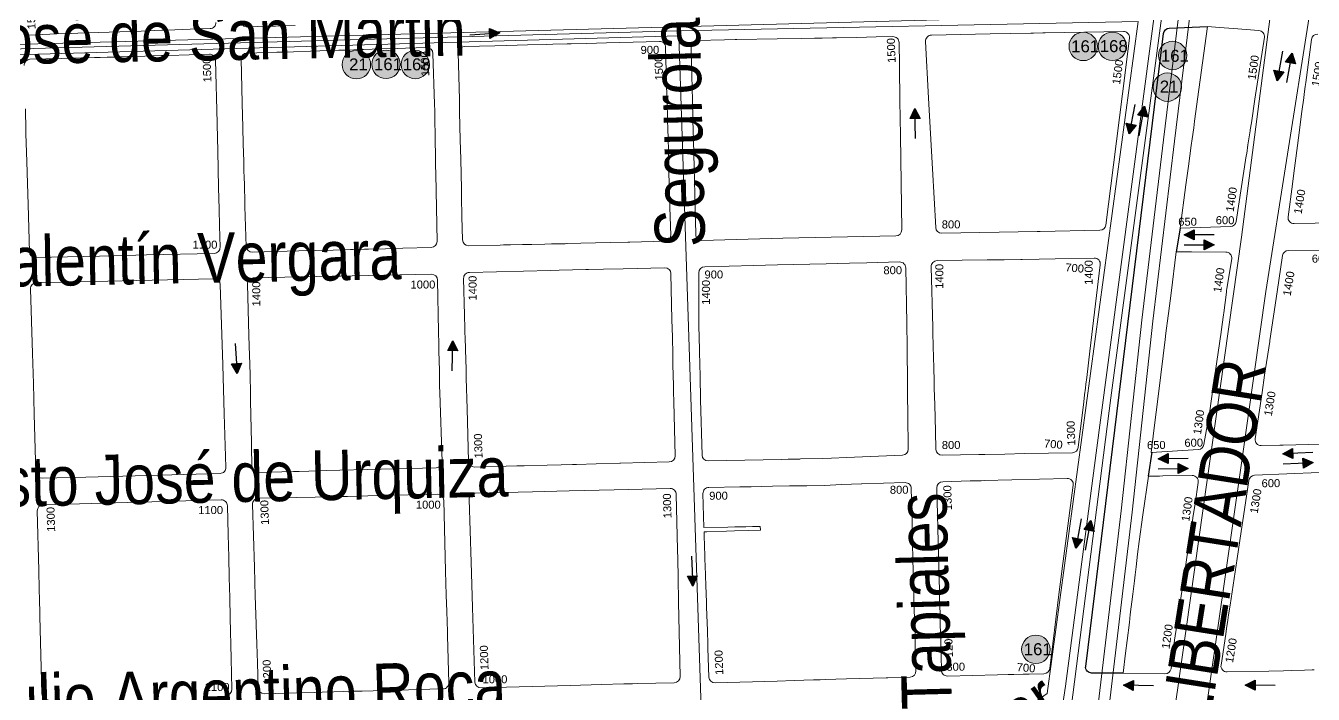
# Model space of a CAD drawing. Header units: millimetres. Extents: x 11558 to 23675, y 49449 to 61482.
# Drawn here: x 20028 to 20671, y 54809 to 55144 of the extents above; entities that cross this region are included whole.
import ezdxf

# ---------------------------------------------------------------- set-up
doc = ezdxf.new("R2010")
doc.units = ezdxf.units.MM
for name, color, linetype in [('0. plano base - nombres calles', 22, 'Continuous'), ('0. Plano Base - PLANO', 254, 'Continuous'), ('0. Plano base - sentido calles', 253, 'Continuous'), ('0. vias del tren', 252, 'VÍAS'), ('7. puesta en valor CC la lucila', 212, 'Continuous'), ('numeración', 7, 'Continuous')]:
    doc.layers.add(name, color=color, linetype=linetype)
for name, color, linetype, true_color in [('Linea 161 ida', 7, 'Continuous', 0xd16b6b), ('linea 161 vuelta', 7, 'Continuous', 0x9d070c), ('Linea 168 REGRESO', 7, 'Continuous', 0x330000), ('Linea 21 IDA Ramal F', 7, 'Continuous', 0x001861), ('Linea 21 IDA Ramal G', 7, 'Continuous', 0x001861), ('Linea 21 REGRESO Ramal F', 7, 'Continuous', 0x0a47ff), ('Linea 21 REGRO Ramal G', 7, 'Continuous', 0x0a47ff), ('Linea 29 IDA', 7, 'Continuous', 0xc7c700), ('Linea 29 REGRESO', 7, 'Continuous', 0x004285)]:
    doc.layers.add(name, color=color, linetype=linetype, true_color=true_color)
doc.layers.get('7. puesta en valor CC la lucila').off()
doc.styles.get("Standard").update_dxf_attribs({"font": 'arial.ttf'})
doc.linetypes.add('VÍAS', pattern='A,0.15,[130,ltypeshp.shx,S=0.25,R=0,X=0,Y=0],0.15', length=0.3)

# ---------------------------------------------------------------- blocks, each defined once
blk = doc.blocks.new('MANZANAS')
at = {"layer": '0. Plano Base - PLANO', "color": 0, "linetype": 'VÍAS', "lineweight": 5, "ltscale": 4}
for points in [[(5639680.81, 6180524.12), (5639783.34, 6180236.34), (5639844.87, 6180068.15), (5639892.99, 6179931.31), (5639970.55, 6179718.54), (5640012.4, 6179598.15), (5640038.53, 6179528.43), (5640070.38, 6179443.44), (5640105.27, 6179353.98), (5640144.14, 6179250.82), (5640190.13, 6179111.92), (5640244.32, 6178961.55), (5640284.62, 6178845.33), (5640304.02, 6178789.4), (5640342.62, 6178659.07), (5640375.23, 6178552.57), (5640410.32, 6178437.98), (5640438.99, 6178352.43), (5640472.05, 6178243.02), (5640490.07, 6178183.41), (5640511.79, 6178110.6), (5640554.7, 6177974.19), (5640598.99, 6177822.86), (5640632.34, 6177705.26)], [(5639686.05, 6180526.01), (5639788.58, 6180238.23), (5639850.11, 6180070.03), (5639898.23, 6179933.19), (5639975.79, 6179720.41), (5640017.63, 6179600.04), (5640043.74, 6179530.39), (5640075.58, 6179445.43), (5640110.46, 6179355.97), (5640149.39, 6179252.67), (5640195.39, 6179113.74), (5640249.57, 6178963.4), (5640289.88, 6178847.15), (5640309.32, 6178791.1), (5640347.95, 6178660.67), (5640380.56, 6178554.19), (5640415.62, 6178439.68), (5640444.29, 6178354.11), (5640477.38, 6178244.63), (5640495.4, 6178185.01), (5640517.11, 6178112.23), (5640560.03, 6177975.8), (5640604.34, 6177824.4), (5640637.7, 6177706.78)]]:
    blk.add_lwpolyline(points, dxfattribs=at)
at = {"layer": '0. Plano Base - PLANO', "color": 0, "linetype": 'Continuous', "lineweight": 5}
for points in [[(5640143.54, 6179536.46), (5640115.77, 6179521.35, -0.458915), (5640111.52, 6179522.96), (5640105.88, 6179538.48), (5640104.01, 6179543.61), (5640101.42, 6179550.75), (5640097.93, 6179560.38), (5640093.36, 6179572.96), (5640091.01, 6179579.42), (5640090.39, 6179581.13), (5640089.07, 6179584.77), (5640088.75, 6179585.63), (5640088.39, 6179586.63), (5640080.98, 6179607.03, -0.395663), (5640082.6, 6179610.8)], [(5640178.62, 6179429.68), (5640161.97, 6179420.54), (5640160.57, 6179419.77), (5640152.35, 6179415.25, -0.465295), (5640148.07, 6179416.91), (5640143.4, 6179430.51), (5640140.47, 6179439.03), (5640137.65, 6179447.24), (5640132.12, 6179463.34), (5640131.94, 6179463.86), (5640123.92, 6179487.21), (5640118, 6179504.46, -0.367254), (5640119.41, 6179508.07), (5640133.42, 6179515.61)], [(5639626.91, 6179379.04), (5639618.33, 6179374.23), (5639614.49, 6179372.08), (5639605.99, 6179367.31, -0.415497), (5639601.9, 6179368.47)], [(5640227.59, 6179328.01), (5640226.59, 6179327.43), (5640223.32, 6179325.57), (5640217.7, 6179322.49), (5640214.1, 6179320.52), (5640207.74, 6179317.04), (5640189.37, 6179306.98, -0.465243), (5640185.09, 6179308.64), (5640180.02, 6179323.46), (5640179.09, 6179326.19), (5640177.76, 6179330.08), (5640176.87, 6179332.67), (5640175.27, 6179337.35), (5640167.64, 6179359.62), (5640163.21, 6179372.52), (5640159.62, 6179382.99), (5640154.85, 6179396.99, -0.359064), (5640156.19, 6179400.56), (5640184.26, 6179416.65)], [(5639590.99, 6179362.08, -0.415475), (5639589.86, 6179357.98), (5639581.24, 6179353.11), (5639577.76, 6179351.15), (5639571.08, 6179347.37), (5639568.89, 6179346.14), (5639559.8, 6179341), (5639541.25, 6179330.53), (5639532.23, 6179325.43), (5639529.53, 6179323.91), (5639523.07, 6179320.26), (5639510.91, 6179313.36, -0.421872), (5639506.78, 6179314.56)], [(5639515.86, 6179298.75, -0.414859), (5639517.02, 6179302.84), (5639531.02, 6179310.6), (5639533.66, 6179312.07), (5639545.17, 6179318.46), (5639547.67, 6179319.85), (5639550.72, 6179321.54), (5639553.97, 6179323.35), (5639556.45, 6179324.72), (5639559.85, 6179326.62), (5639563.9, 6179328.87), (5639567.17, 6179330.7), (5639574.52, 6179334.79), (5639577.65, 6179336.54), (5639595.41, 6179346.45, -0.41572), (5639599.5, 6179345.27), (5639614.65, 6179317.79), (5639615.02, 6179317.11), (5639621.41, 6179305.51), (5639630.26, 6179289.44), (5639635.49, 6179279.96), (5639639.5, 6179272.67), (5639644.66, 6179263.3, -0.41451), (5639643.48, 6179259.23), (5639613.73, 6179242.87), (5639604.52, 6179237.81), (5639593.15, 6179231.57), (5639565.18, 6179216.19, -0.412421), (5639561.12, 6179217.36), (5639549.64, 6179237.93), (5639544.47, 6179247.21), (5639539.17, 6179256.71), (5639532.39, 6179268.87), (5639531.58, 6179270.35), (5639526.4, 6179279.81)], [(5639672.68, 6179022.9, -0.413858), (5639668.61, 6179024.07), (5639649.8, 6179058.06), (5639645.02, 6179066.71), (5639644.04, 6179068.48), (5639643.34, 6179069.76), (5639638.64, 6179078.28), (5639624.33, 6179104.19, -0.413668), (5639625.5, 6179108.26), (5639672.99, 6179134.6), (5639679.97, 6179138.47), (5639683.66, 6179140.52), (5639687.95, 6179142.89), (5639690.62, 6179144.38), (5639703.43, 6179151.48, -0.415028), (5639707.51, 6179150.31), (5639714.49, 6179137.64), (5639719.93, 6179127.77), (5639724.83, 6179118.89), (5639729.67, 6179110.09), (5639734.6, 6179101.16), (5639744.36, 6179083.43), (5639751.78, 6179069.97, -0.414043), (5639750.6, 6179065.89)]]:
    blk.add_lwpolyline(points, format="xyb", dxfattribs=at)
for points in [[(5640066.22, 6179493.04), (5640058.86, 6179513.56), (5640055.67, 6179522.44), (5640052.14, 6179532.27), (5640050.98, 6179535.52), (5640049.11, 6179540.71), (5640048, 6179543.8), (5640042.56, 6179558.97), (5640031.85, 6179588.81), (5640037.38, 6179591.17), (5640043.91, 6179593.95), (5640055.63, 6179598.94, -0.436395), (5640059.64, 6179597.15), (5640069.69, 6179567.58), (5640073.56, 6179556.19), (5640074.69, 6179552.84), (5640074.88, 6179552.29), (5640077.13, 6179545.66), (5640078.52, 6179541.57), (5640078.53, 6179541.55), (5640078.91, 6179540.42), (5640089.59, 6179508.99, -0.361171), (5640088.22, 6179505.41)], [(5639957.61, 6179437.02), (5639942.69, 6179462.28), (5639924.68, 6179492.78), (5639910.25, 6179517.21, -0.424416), (5639911.4, 6179521.37), (5639937.15, 6179535.4), (5639955.05, 6179545.14), (5639956.21, 6179545.78), (5639960.28, 6179548), (5639961.38, 6179548.59), (5639995.67, 6179567.27, -0.457383), (5639999.92, 6179565.67), (5640009.62, 6179539.38), (5640022.01, 6179505.82), (5640032.54, 6179477.3, -0.37282), (5640031.16, 6179473.63), (5640004.9, 6179459.39), (5640003.6, 6179458.68), (5639961.62, 6179435.91, -0.403573)], [(5639852.8, 6179378.58), (5639830.12, 6179419.69), (5639825.18, 6179428.66), (5639820.19, 6179437.69), (5639817.58, 6179442.42), (5639807.43, 6179460.82, -0.413834), (5639808.61, 6179464.89), (5639820.61, 6179471.54), (5639825.3, 6179474.13), (5639826.11, 6179474.58), (5639843.84, 6179484.19), (5639854.55, 6179490), (5639860.15, 6179493.04), (5639863.58, 6179494.89), (5639868.16, 6179497.39), (5639869.04, 6179497.87), (5639869.83, 6179498.3), (5639878.77, 6179503.17), (5639887.33, 6179507.83), (5639894.67, 6179511.83, -0.415775), (5639898.75, 6179510.62), (5639904.19, 6179500.49), (5639905.81, 6179497.48), (5639907.64, 6179494.07), (5639909.3, 6179491), (5639909.35, 6179490.89), (5639910.32, 6179489.1), (5639910.37, 6179489), (5639910.96, 6179487.9), (5639912.57, 6179484.92), (5639920.73, 6179469.73), (5639943.1, 6179428.13, -0.412225), (5639941.9, 6179424.08), (5639892.35, 6179397), (5639856.88, 6179377.4, -0.414414)], [(5640105.02, 6179386.89), (5640099.36, 6179402.18), (5640097.97, 6179405.95), (5640094.35, 6179415.72), (5640085.3, 6179440.15), (5640084.18, 6179443.17), (5640081.11, 6179451.47), (5640080.71, 6179452.55), (5640077.16, 6179462.13), (5640069.95, 6179481.6), (5640073.95, 6179483.66), (5640076.72, 6179485.1), (5640091.97, 6179492.99, -0.460613), (5640096.2, 6179491.27), (5640100.93, 6179477.06), (5640101.25, 6179476.1), (5640101.51, 6179475.32), (5640105.08, 6179465.58), (5640105.43, 6179464.63), (5640108.36, 6179456.61), (5640108.46, 6179456.33), (5640115.16, 6179437.03), (5640117.88, 6179429.19), (5640121.47, 6179418.85), (5640126.68, 6179402.55, -0.348296), (5640125.36, 6179399.06), (5640111.93, 6179391.02)], [(5640008.89, 6179338.59), (5640004.49, 6179346.57), (5639998.14, 6179358.04), (5639994.05, 6179365.41), (5639992.21, 6179368.74), (5639989.24, 6179374.11), (5639986.45, 6179379.14), (5639984.08, 6179383.42), (5639982.88, 6179385.59), (5639981.65, 6179387.81), (5639979.37, 6179391.92), (5639964.64, 6179418.52, -0.418178), (5639965.85, 6179422.62), (5639987.98, 6179434.48), (5639995.43, 6179438.48), (5640002.83, 6179442.45), (5640003.43, 6179442.77), (5640010.89, 6179446.77), (5640017.89, 6179450.56), (5640034.99, 6179459.99, -0.457332), (5640039.25, 6179458.42), (5640054.58, 6179417.6), (5640059.22, 6179405.23), (5640060.37, 6179402.16), (5640061.11, 6179400.2), (5640062.3, 6179397.04), (5640063.53, 6179393.76), (5640071.59, 6179372.29, -0.373891), (5640070.22, 6179368.6), (5640049.11, 6179357.1), (5640040.46, 6179352.39), (5640031.67, 6179347.6), (5640029.07, 6179346.19), (5640012.95, 6179337.4, -0.412575)], [(5639706.69, 6179408.52), (5639720.2, 6179416), (5639725.44, 6179418.9), (5639734.41, 6179423.87), (5639742.58, 6179428.39), (5639745.56, 6179430.04), (5639751.75, 6179433.47), (5639753.6, 6179434.49), (5639760.22, 6179438.16), (5639769.09, 6179443.06), (5639774.91, 6179446.27), (5639792.12, 6179455.9, -0.41526), (5639796.21, 6179454.74), (5639811.02, 6179428.05), (5639812.01, 6179426.25), (5639814.22, 6179422.27), (5639815.69, 6179419.62), (5639816.46, 6179418.23), (5639817.96, 6179415.54), (5639821.65, 6179408.87), (5639823.71, 6179405.17), (5639826.5, 6179400.13), (5639835.1, 6179384.64), (5639841.83, 6179372.54, -0.415623), (5639840.65, 6179368.45), (5639825.31, 6179360.02), (5639825.23, 6179359.98), (5639824.41, 6179359.52), (5639816.78, 6179355.32), (5639810.28, 6179351.74), (5639803.77, 6179348.16), (5639797.85, 6179344.9), (5639797.76, 6179344.85), (5639797.03, 6179344.45), (5639791.01, 6179341.14), (5639788.09, 6179339.54), (5639782.3, 6179336.38), (5639778.25, 6179334.17), (5639772.98, 6179331.3), (5639769.83, 6179329.59), (5639768.44, 6179328.82), (5639754.58, 6179321.27, -0.413544), (5639750.51, 6179322.46), (5639744.92, 6179332.67), (5639740.25, 6179341.18), (5639738.24, 6179344.84), (5639731.14, 6179357.79), (5639726.48, 6179366.31), (5639719.85, 6179378.39), (5639716.81, 6179383.94), (5639705.52, 6179404.45, -0.413522)], [(5639953.67, 6179412.18), (5639966.84, 6179387.96), (5639972.55, 6179377.33), (5639974.82, 6179373.06), (5639975.52, 6179371.76), (5639978.24, 6179366.65), (5639983.75, 6179356.29), (5639988.41, 6179347.54), (5639996.52, 6179332.31, -0.404862), (5639995.36, 6179328.3), (5639971.05, 6179314.34), (5639964.51, 6179310.59), (5639960.8, 6179308.48), (5639950.96, 6179303.1), (5639950.68, 6179302.94), (5639945.61, 6179300.17), (5639942.64, 6179298.54), (5639910.5, 6179280.97, -0.412882), (5639906.44, 6179282.15), (5639893.09, 6179306.3), (5639887.31, 6179316.76), (5639881.51, 6179327.26), (5639877.42, 6179334.69), (5639875.77, 6179337.69), (5639862.98, 6179362.34, -0.40696), (5639864.2, 6179366.35), (5639885.5, 6179378.09), (5639896.01, 6179383.87), (5639917.34, 6179395.62), (5639927.58, 6179401.26), (5639935.25, 6179405.48), (5639949.58, 6179413.38, -0.415815)], [(5639656.07, 6179269.67), (5639646.36, 6179287.03), (5639643.76, 6179291.72), (5639642.77, 6179293.52), (5639640.68, 6179297.29), (5639639.62, 6179299.2), (5639637.33, 6179303.34), (5639635.32, 6179306.96), (5639631.19, 6179314.44), (5639627.11, 6179321.81), (5639621.36, 6179332.19), (5639617.61, 6179338.98), (5639610.66, 6179351.53, -0.413216), (5639611.82, 6179355.6), (5639624.87, 6179362.88), (5639627.43, 6179364.31), (5639632.15, 6179366.94), (5639639.58, 6179371.1), (5639647.79, 6179375.7), (5639652.02, 6179378.07), (5639654.9, 6179379.68), (5639662.06, 6179383.69), (5639662.7, 6179384.05), (5639670.29, 6179388.3), (5639677.71, 6179392.46), (5639681.04, 6179394.32), (5639690.35, 6179399.48, -0.411904), (5639694.42, 6179398.33), (5639706.88, 6179376.23), (5639708.46, 6179373.29), (5639709.79, 6179370.83), (5639711, 6179368.58), (5639711.52, 6179367.61), (5639713.44, 6179364.05), (5639715.25, 6179360.7), (5639719.32, 6179353.21), (5639721.48, 6179349.23), (5639723.47, 6179345.57), (5639739.57, 6179315.89, -0.411791), (5639738.39, 6179311.83), (5639726.01, 6179304.98), (5639718.43, 6179300.79), (5639710.99, 6179296.67), (5639709.87, 6179296.05), (5639709.19, 6179295.67), (5639704.32, 6179292.97), (5639703.12, 6179292.31), (5639695.53, 6179288.12), (5639687.93, 6179283.91), (5639680.4, 6179279.75), (5639660.15, 6179268.51, -0.41322)], [(5640143.56, 6179282.49), (5640140.04, 6179291.88), (5640137.78, 6179297.9), (5640134.58, 6179306.44), (5640133.19, 6179310.14), (5640129.6, 6179319.71), (5640127.26, 6179325.95), (5640126.15, 6179328.91), (5640124.75, 6179332.64), (5640122.5, 6179338.63), (5640120.27, 6179344.6), (5640115.85, 6179357.25), (5640109.4, 6179375.74), (5640114.15, 6179378.29), (5640115.66, 6179379.1), (5640128.62, 6179386.08, -0.46293), (5640132.88, 6179384.41), (5640136.4, 6179374.14), (5640136.71, 6179373.23), (5640138.32, 6179368.53), (5640140.76, 6179361.4), (5640143.21, 6179354.26), (5640144.83, 6179349.55), (5640147.89, 6179340.62), (5640147.97, 6179340.39), (5640151.47, 6179330.18), (5640154.55, 6179321.18), (5640158.73, 6179309), (5640161.23, 6179302.26), (5640161.35, 6179301.93), (5640163.73, 6179295.49, -0.383485), (5640162.25, 6179291.76)], [(5639893.46, 6179271.54), (5639872.16, 6179259.76), (5639871.86, 6179259.59), (5639861.47, 6179253.84), (5639852.85, 6179249.08), (5639851.17, 6179248.14), (5639846.15, 6179245.37), (5639839.99, 6179241.96), (5639829.98, 6179236.42), (5639826.75, 6179234.63), (5639808.27, 6179224.42, -0.414078), (5639804.2, 6179225.59), (5639791.47, 6179248.56), (5639784.09, 6179261.89), (5639782.13, 6179265.44), (5639781.86, 6179265.93), (5639777.24, 6179274.26), (5639775.99, 6179276.53), (5639775.25, 6179277.86), (5639768.77, 6179289.56), (5639759.92, 6179305.55, -0.414827), (5639761.1, 6179309.63), (5639796.65, 6179329.22), (5639800.37, 6179331.27), (5639812.13, 6179337.75), (5639812.19, 6179337.78), (5639813.3, 6179338.39), (5639819.79, 6179341.94), (5639828.42, 6179346.67), (5639846.7, 6179356.68, -0.413894), (5639850.77, 6179355.49), (5639861.91, 6179335.21), (5639866.01, 6179327.73), (5639870.31, 6179319.91), (5639871.06, 6179318.55), (5639872.73, 6179315.49), (5639877.68, 6179306.49), (5639879.21, 6179303.7), (5639881.61, 6179299.33), (5639894.64, 6179275.61, -0.413309)], [(5640108.51, 6179263.96), (5640102, 6179260.37), (5640099.38, 6179258.93), (5640095.36, 6179256.71), (5640092.87, 6179255.35), (5640088.1, 6179252.72), (5640066.27, 6179240.7, -0.414593), (5640062.19, 6179241.89), (5640055.46, 6179254.16), (5640051.1, 6179262.1), (5640048.53, 6179266.78), (5640047.93, 6179267.88), (5640047.84, 6179268.03), (5640047.55, 6179268.57), (5640044.46, 6179274.16), (5640043.72, 6179275.51), (5640043.56, 6179275.79), (5640039.6, 6179282.95), (5640034.46, 6179292.28), (5640018.18, 6179321.77, -0.413946), (5640019.35, 6179325.84), (5640031.32, 6179332.47), (5640033.32, 6179333.57), (5640034.64, 6179334.31), (5640036.22, 6179335.18), (5640037.43, 6179335.85), (5640073.78, 6179355.96, -0.461819), (5640078.06, 6179354.35), (5640089.35, 6179322.98), (5640091.08, 6179318.27), (5640091.84, 6179316.18), (5640093.31, 6179312.15), (5640096.88, 6179302.56), (5640109.88, 6179267.63, -0.371783)], [(5640006.95, 6179315.59), (5640012.21, 6179306.01), (5640015.3, 6179300.39), (5640018.12, 6179295.25), (5640019.89, 6179292.02), (5640024.2, 6179284.19), (5640028.97, 6179275.5), (5640032.19, 6179269.71), (5640034.18, 6179266.12), (5640038.27, 6179258.75), (5640042.77, 6179250.68), (5640045.45, 6179245.86), (5640051.08, 6179235.75, -0.414039), (5640049.92, 6179231.67), (5640040.14, 6179226.21), (5640039.49, 6179225.85), (5640033.82, 6179222.69), (5640027.95, 6179219.41), (5640022.06, 6179216.13), (5640012.85, 6179210.98), (5640010.66, 6179209.76), (5640007.65, 6179208.08), (5639999.22, 6179203.37), (5639991.8, 6179199.22), (5639964.73, 6179184.09, -0.413327), (5639960.65, 6179185.24), (5639953.58, 6179197.8), (5639952.09, 6179200.45), (5639949.79, 6179204.55), (5639949.18, 6179205.62), (5639947.36, 6179208.86), (5639943.46, 6179215.78), (5639942.22, 6179217.98), (5639938.14, 6179225.24), (5639933.28, 6179233.87), (5639931.77, 6179236.56), (5639930.4, 6179238.99), (5639928.91, 6179241.64), (5639927.62, 6179243.92), (5639926.81, 6179245.37), (5639925, 6179248.58), (5639926.28, 6179249.3), (5639934.85, 6179254.05), (5639938.25, 6179255.93), (5639944.24, 6179259.26), (5639949.75, 6179262.31), (5639948.71, 6179263.92), (5639945.28, 6179262.07), (5639942.31, 6179260.46), (5639939.81, 6179259.1), (5639937.53, 6179257.86), (5639934.52, 6179256.22), (5639923.94, 6179250.47), (5639915.71, 6179265.3, -0.417043), (5639916.91, 6179269.4), (5639930.46, 6179276.74), (5639935.46, 6179279.45), (5639944.91, 6179284.57), (5639952.31, 6179288.59), (5639960, 6179292.76), (5639967.66, 6179296.92), (5639975.06, 6179301.17), (5639983.73, 6179306.15), (5639983.95, 6179306.27), (5640002.87, 6179316.76, -0.415425)], [(5639791.42, 6179215.32), (5639743.22, 6179188.61), (5639739.82, 6179186.73), (5639731.43, 6179182.08), (5639728.92, 6179180.69), (5639713.46, 6179172.13, -0.416004), (5639709.38, 6179173.31), (5639699.52, 6179191.37), (5639697.89, 6179194.36), (5639692.81, 6179203.66), (5639691, 6179206.97), (5639688.23, 6179212.04), (5639687.65, 6179213.11), (5639684.69, 6179218.53), (5639682.81, 6179221.88), (5639677.86, 6179230.73), (5639665.27, 6179253.22, -0.416976), (5639666.45, 6179257.32), (5639701.01, 6179276.23), (5639704.71, 6179278.26), (5639709.88, 6179281.07), (5639744.68, 6179299.99, -0.413848), (5639748.75, 6179298.79), (5639761.01, 6179276.29), (5639764.03, 6179270.76), (5639765.76, 6179267.58), (5639770.39, 6179259.09), (5639772.28, 6179255.64), (5639774.04, 6179252.41), (5639775.75, 6179249.37), (5639792.58, 6179219.41, -0.415997)], [(5639904.07, 6179258.79), (5639917.31, 6179234.56), (5639919.6, 6179230.38), (5639924.01, 6179222.31), (5639929.9, 6179211.53), (5639947.77, 6179178.83, -0.413194), (5639946.58, 6179174.76), (5639930.52, 6179165.91), (5639928.28, 6179164.68), (5639924.43, 6179162.55), (5639914.74, 6179157.19), (5639901.06, 6179149.6), (5639862.07, 6179127.98, -0.412543), (5639858, 6179129.13), (5639839.72, 6179161.67), (5639834.09, 6179171.67), (5639828.63, 6179181.43), (5639813.33, 6179208.8, -0.416146), (5639814.5, 6179212.89), (5639839.65, 6179226.75), (5639855.78, 6179235.63), (5639875.52, 6179246.5), (5639899.99, 6179259.98, -0.415189)], [(5639614.89, 6179120.93), (5639600.68, 6179146.31), (5639593.24, 6179159.76), (5639585.9, 6179172.91), (5639570.17, 6179201.12, -0.416354), (5639571.35, 6179205.21), (5639615.22, 6179229.25), (5639649.29, 6179247.93, -0.411395), (5639653.35, 6179246.76), (5639672.97, 6179211.77), (5639684.97, 6179190.33), (5639698.02, 6179167.01, -0.415471), (5639696.85, 6179162.92), (5639670.41, 6179148.27), (5639638.04, 6179130.34), (5639618.96, 6179119.77, -0.412929)], [(5639802.15, 6179202.68), (5639819.41, 6179171.59), (5639825.24, 6179161.1), (5639829.25, 6179153.87), (5639834.11, 6179145.13), (5639834.71, 6179144.06), (5639835.16, 6179143.25), (5639846.56, 6179122.82, -0.415051), (5639845.4, 6179118.74), (5639833.82, 6179112.32), (5639830.3, 6179110.37), (5639824.21, 6179106.99), (5639822.57, 6179106.08), (5639821.11, 6179105.27), (5639818.88, 6179104.04), (5639817.77, 6179103.42), (5639814.81, 6179101.78), (5639810.04, 6179099.13), (5639805.86, 6179096.82), (5639797.63, 6179092.25), (5639792.49, 6179089.4), (5639789.22, 6179087.59), (5639782.46, 6179083.85), (5639767.22, 6179075.39, -0.413002), (5639763.14, 6179076.55), (5639757.06, 6179087.42), (5639752.45, 6179095.65), (5639747.77, 6179104.01), (5639745.06, 6179108.84), (5639743.2, 6179112.16), (5639742.71, 6179113.04), (5639740.83, 6179116.4), (5639733.65, 6179129.23), (5639718.32, 6179156.62, -0.417182), (5639719.49, 6179160.72), (5639744.43, 6179174.35), (5639755.96, 6179180.65), (5639758.63, 6179182.12), (5639767.52, 6179187.02), (5639776.37, 6179191.89), (5639778.79, 6179193.23), (5639798.08, 6179203.85, -0.413198)]]:
    blk.add_lwpolyline(points, format="xyb", close=True, dxfattribs=at)
at = {"layer": '0. Plano Base - PLANO', "color": 0}
blk.add_lwpolyline([(5640143.56, 6179282.49), (5640129.51, 6179275.24, -0.449622), (5640125.33, 6179276.86), (5640013.95, 6179575.6, -0.366193), (5640015.27, 6179579.24), (5640031.85, 6179588.81)], format="xyb", dxfattribs=at)
for points in [[(5640066.22, 6179493.04), (5640069.95, 6179481.6)], [(5640109.4, 6179375.74), (5640105.43, 6179387.13)]]:
    blk.add_lwpolyline(points, dxfattribs=at)
blk = doc.blocks.new('21 azul')
at = {"layer": 'Linea 21 IDA Ramal F', "lineweight": 211, "true_color": 0xededed}
h = blk.add_hatch(color=7, dxfattribs=at)
h.dxf.hatch_style = 1
edge = h.paths.add_edge_path()
edge.add_arc((0, 0), 7.11, 0, 360)
at = {"layer": 'Linea 21 IDA Ramal F', "lineweight": 9}
blk.add_circle((0, 0), 7.11, dxfattribs=at)
at = {"layer": 'Linea 21 IDA Ramal F', "lineweight": 211, "insert": (-3.78, 3.29), "char_height": 6, "attachment_point": 1}
blk.add_mtext_dynamic_manual_height_columns('21', width=8.5711, gutter_width=12.5, heights=[0], dxfattribs=at)
blk = doc.blocks.new('21 regreso')
at = {"layer": 'Linea 21 REGRESO Ramal F', "lineweight": 211, "true_color": 0xededed}
h = blk.add_hatch(color=7, dxfattribs=at)
h.dxf.hatch_style = 1
edge = h.paths.add_edge_path()
edge.add_arc((0, 0), 7.11, 0, 360)
at = {"layer": 'Linea 21 REGRESO Ramal F', "lineweight": 9}
blk.add_circle((0, 0), 7.11, dxfattribs=at)
at = {"layer": 'Linea 21 REGRESO Ramal F', "lineweight": 15, "insert": (-3.69, 3.1), "char_height": 6, "attachment_point": 1}
blk.add_mtext_dynamic_manual_height_columns('21', width=6.2012, gutter_width=12.5, heights=[0], dxfattribs=at)
blk = doc.blocks.new('161 ida')
at = {"layer": 'Linea 161 ida', "lineweight": 211, "true_color": 0xededed}
h = blk.add_hatch(color=7, dxfattribs=at)
h.dxf.hatch_style = 1
edge = h.paths.add_edge_path()
edge.add_arc((0, 0), 7.11, 0, 360)
at = {"layer": 'Linea 161 ida', "lineweight": 9}
blk.add_circle((0, 0), 7.11, dxfattribs=at)
at = {"layer": 'Linea 161 ida', "lineweight": 15, "insert": (-5.85, 2.85), "char_height": 6, "attachment_point": 1}
blk.add_mtext_dynamic_manual_height_columns('161', width=16.4579, gutter_width=12.5, heights=[0], dxfattribs=at)
blk = doc.blocks.new('161vuelta')
at = {"layer": 'linea 161 vuelta', "lineweight": 211, "true_color": 0xededed}
h = blk.add_hatch(color=7, dxfattribs=at)
h.dxf.hatch_style = 1
edge = h.paths.add_edge_path()
edge.add_arc((0, 0), 7.11, 0, 360)
at = {"layer": 'linea 161 vuelta', "lineweight": 9}
blk.add_circle((0, 0), 7.11, dxfattribs=at)
at = {"layer": 'linea 161 vuelta', "lineweight": 9, "insert": (-6.03, 3.07), "char_height": 6, "attachment_point": 1}
blk.add_mtext_dynamic_manual_height_columns('161', width=16.4579, gutter_width=12.5, heights=[0], dxfattribs=at)
blk = doc.blocks.new('168 ida')
at = {"layer": 'Linea 168 REGRESO', "lineweight": 211, "true_color": 0xededed}
h = blk.add_hatch(color=7, dxfattribs=at)
h.dxf.hatch_style = 1
edge = h.paths.add_edge_path()
edge.add_arc((0, 0), 7.11, 0, 360)
at = {"layer": 'Linea 168 REGRESO', "lineweight": 9}
blk.add_circle((0, 0), 7.11, dxfattribs=at)
at = {"layer": 'Linea 168 REGRESO', "lineweight": 15, "insert": (-6.3, 3.1), "char_height": 6, "attachment_point": 1}
blk.add_mtext_dynamic_manual_height_columns('168', width=16.4579, gutter_width=12.5, heights=[0], dxfattribs=at)

msp = doc.modelspace()

# ---------------------------------------------------------------- hatches: boundary and pattern name
at = {"layer": '0. Plano base - sentido calles', "linetype": 'Continuous', "lineweight": 25, "ltscale": 2, "true_color": 0x1a1a1a}
h = msp.add_hatch(color=250, dxfattribs=at)
h.dxf.hatch_style = 1
h.paths.add_polyline_path([(20264.68, 55140.1), (20259.53, 55142.29), (20259.68, 55139.8)])
h.paths.add_polyline_path([(20264.68, 55140.1), (20259.68, 55139.8), (20259.83, 55137.3)])
h = msp.add_hatch(color=250, dxfattribs=at)
h.dxf.hatch_style = 1
h.paths.add_polyline_path([(20660.98, 55130), (20657.62, 55125.53), (20660.08, 55125.08)])
h.paths.add_polyline_path([(20660.98, 55130), (20660.08, 55125.08), (20662.54, 55124.63)])
h = msp.add_hatch(color=250, dxfattribs=at)
h.dxf.hatch_style = 1
h.paths.add_polyline_path([(20653.35, 55116.15), (20656.71, 55120.62), (20654.25, 55121.07)])
h.paths.add_polyline_path([(20653.35, 55116.15), (20654.25, 55121.07), (20651.8, 55121.52)])
h = msp.add_hatch(color=250, dxfattribs=at)
h.dxf.hatch_style = 1
h.paths.add_polyline_path([(20472.32, 55102.3), (20469.92, 55097.26), (20472.42, 55097.3)])
h.paths.add_polyline_path([(20472.32, 55102.3), (20472.42, 55097.3), (20474.92, 55097.35)])
h = msp.add_hatch(color=250, dxfattribs=at)
h.dxf.hatch_style = 1
h.paths.add_polyline_path([(20587.11, 55103.41), (20583.75, 55098.95), (20586.21, 55098.5)])
h.paths.add_polyline_path([(20587.11, 55103.41), (20586.21, 55098.5), (20588.67, 55098.04)])
h = msp.add_hatch(color=250, dxfattribs=at)
h.dxf.hatch_style = 1
h.paths.add_polyline_path([(20579.48, 55089.57), (20582.84, 55094.03), (20580.39, 55094.48)])
h.paths.add_polyline_path([(20579.48, 55089.57), (20580.39, 55094.48), (20577.93, 55094.94)])
h = msp.add_hatch(color=250, dxfattribs=at)
h.dxf.hatch_style = 1
h.paths.add_polyline_path([(20606.88, 55039.08), (20611.89, 55036.6), (20611.88, 55039.1)])
h.paths.add_polyline_path([(20606.88, 55039.08), (20611.88, 55039.1), (20611.87, 55041.6)])
h = msp.add_hatch(color=250, dxfattribs=at)
h.dxf.hatch_style = 1
h.paths.add_polyline_path([(20621.9, 55034.15), (20616.89, 55036.63), (20616.9, 55034.13)])
h.paths.add_polyline_path([(20621.9, 55034.15), (20616.9, 55034.13), (20616.91, 55031.63)])
h = msp.add_hatch(color=250, dxfattribs=at)
h.dxf.hatch_style = 1
h.paths.add_polyline_path([(20241.29, 54986.18), (20238.67, 54981.25), (20241.17, 54981.19)])
h.paths.add_polyline_path([(20241.29, 54986.18), (20241.17, 54981.19), (20243.67, 54981.12)])
h = msp.add_hatch(color=250, dxfattribs=at)
h.dxf.hatch_style = 1
h.paths.add_polyline_path([(20133.42, 54969.87), (20135.61, 54975.01), (20133.11, 54974.86)])
h.paths.add_polyline_path([(20133.42, 54969.87), (20133.11, 54974.86), (20130.62, 54974.71)])
h = msp.add_hatch(color=250, dxfattribs=at)
h.dxf.hatch_style = 1
h.paths.add_polyline_path([(20656.18, 54929.55), (20661.3, 54927.29), (20661.18, 54929.79)])
h.paths.add_polyline_path([(20656.18, 54929.55), (20661.18, 54929.79), (20661.06, 54932.29)])
h = msp.add_hatch(color=250, dxfattribs=at)
h.dxf.hatch_style = 1
h.paths.add_polyline_path([(20593.96, 54927.21), (20598.97, 54924.74), (20598.96, 54927.24)])
h.paths.add_polyline_path([(20593.96, 54927.21), (20598.96, 54927.24), (20598.95, 54929.74)])
h = msp.add_hatch(color=250, dxfattribs=at)
h.dxf.hatch_style = 1
h.paths.add_polyline_path([(20608.98, 54922.28), (20603.97, 54924.76), (20603.98, 54922.26)])
h.paths.add_polyline_path([(20608.98, 54922.28), (20603.98, 54922.26), (20603.99, 54919.76)])
at = {"layer": '0. Plano base - sentido calles', "linetype": 'Continuous', "lineweight": 25, "ltscale": 2}
h = msp.add_hatch(color=1, dxfattribs=at)
h.dxf.hatch_style = 1
h.paths.add_polyline_path([(20671.41, 54925.28), (20666.29, 54927.54), (20666.42, 54925.04)])
h.paths.add_polyline_path([(20671.41, 54925.28), (20666.42, 54925.04), (20666.54, 54922.54)])
at = {"layer": '0. Plano base - sentido calles', "linetype": 'Continuous', "lineweight": 25, "ltscale": 2, "true_color": 0x1a1a1a}
h = msp.add_hatch(color=250, dxfattribs=at)
h.dxf.hatch_style = 1
h.paths.add_polyline_path([(20560.32, 54896.24), (20556.95, 54891.78), (20559.41, 54891.33)])
h.paths.add_polyline_path([(20560.32, 54896.24), (20559.41, 54891.33), (20561.87, 54890.87)])
h = msp.add_hatch(color=250, dxfattribs=at)
h.dxf.hatch_style = 1
h.paths.add_polyline_path([(20552.69, 54882.4), (20556.05, 54886.86), (20553.59, 54887.31)])
h.paths.add_polyline_path([(20552.69, 54882.4), (20553.59, 54887.31), (20551.13, 54887.77)])
h = msp.add_hatch(color=250, dxfattribs=at)
h.dxf.hatch_style = 1
h.paths.add_polyline_path([(20361.2, 54863.54), (20363.49, 54868.64), (20360.99, 54868.53)])
h.paths.add_polyline_path([(20361.2, 54863.54), (20360.99, 54868.53), (20358.5, 54868.43)])
h = msp.add_hatch(color=250, dxfattribs=at)
h.dxf.hatch_style = 1
h.paths.add_polyline_path([(20576.54, 54813.9), (20581.49, 54811.31), (20581.54, 54813.81)])
h.paths.add_polyline_path([(20576.54, 54813.9), (20581.54, 54813.81), (20581.58, 54816.31)])
h = msp.add_hatch(color=250, dxfattribs=at)
h.dxf.hatch_style = 1
h.paths.add_polyline_path([(20637.41, 54814.03), (20642.36, 54811.44), (20642.41, 54813.94)])
h.paths.add_polyline_path([(20637.41, 54814.03), (20642.41, 54813.94), (20642.45, 54816.44)])

# ---------------------------------------------------------------- linework, layer by layer
at = {"layer": '0. Plano base - sentido calles', "color": 250, "linetype": 'Continuous', "lineweight": 25, "ltscale": 2, "true_color": 0x1a1a1a}
for points in [[(20249.7, 55139.19), (20264.68, 55140.1), (20259.83, 55137.3), (20259.53, 55142.29), (20264.68, 55140.1)], [(20656.06, 55130.9), (20653.35, 55116.15), (20651.8, 55121.52), (20656.71, 55120.62), (20653.35, 55116.15)], [(20658.27, 55115.25), (20660.98, 55130), (20662.54, 55124.63), (20657.62, 55125.53), (20660.98, 55130)], [(20582.2, 55104.32), (20579.48, 55089.57), (20577.93, 55094.94), (20582.84, 55094.03), (20579.48, 55089.57)], [(20472.61, 55087.31), (20472.32, 55102.3), (20474.92, 55097.35), (20469.92, 55097.26), (20472.32, 55102.3)], [(20584.4, 55088.66), (20587.11, 55103.41), (20588.67, 55098.04), (20583.75, 55098.95), (20587.11, 55103.41)], [(20621.88, 55039.15), (20606.88, 55039.08), (20611.87, 55041.6), (20611.89, 55036.6), (20606.88, 55039.08)], [(20606.9, 55034.08), (20621.9, 55034.15), (20616.91, 55031.63), (20616.89, 55036.63), (20621.9, 55034.15)], [(20132.5, 54984.84), (20133.42, 54969.87), (20130.62, 54974.71), (20135.61, 54975.01), (20133.42, 54969.87)], [(20240.92, 54971.19), (20241.29, 54986.18), (20243.67, 54981.12), (20238.67, 54981.25), (20241.29, 54986.18)], [(20671.17, 54930.28), (20656.18, 54929.55), (20661.06, 54932.29), (20661.3, 54927.29), (20656.18, 54929.55)], [(20608.96, 54927.28), (20593.96, 54927.21), (20598.95, 54929.74), (20598.97, 54924.74), (20593.96, 54927.21)], [(20593.98, 54922.21), (20608.98, 54922.28), (20603.99, 54919.76), (20603.97, 54924.76), (20608.98, 54922.28)], [(20555.4, 54897.15), (20552.69, 54882.4), (20551.13, 54887.77), (20556.05, 54886.86), (20552.69, 54882.4)], [(20557.6, 54881.49), (20560.32, 54896.24), (20561.87, 54890.87), (20556.95, 54891.78), (20560.32, 54896.24)], [(20360.58, 54878.53), (20361.2, 54863.54), (20358.5, 54868.43), (20363.49, 54868.64), (20361.2, 54863.54)], [(20591.54, 54813.63), (20576.54, 54813.9), (20581.58, 54816.31), (20581.49, 54811.31), (20576.54, 54813.9)], [(20652.4, 54813.76), (20637.41, 54814.03), (20642.45, 54816.44), (20642.36, 54811.44), (20637.41, 54814.03)]]:
    msp.add_lwpolyline(points, dxfattribs=at)
at = {"layer": '0. Plano base - sentido calles', "color": 1, "linetype": 'Continuous', "lineweight": 25, "ltscale": 2}
msp.add_lwpolyline([(20656.43, 54924.55), (20671.41, 54925.28), (20666.54, 54922.54), (20666.29, 54927.54), (20671.41, 54925.28)], dxfattribs=at)
at = {"layer": '0. vias del tren', "color": 252, "lineweight": 13, "ltscale": 5}
for points in [[(20738.23, 56135.11), (20696.54, 55832.46), (20673.6, 55654.85), (20653.21, 55511.24), (20623.94, 55286.67), (20605.58, 55160.55), (20596.62, 55086.64), (20585.7, 54996.53), (20575.42, 54901.06), (20562.35, 54791.59), (20539.12, 54647.13), (20517.89, 54488.71), (20500.07, 54367), (20491.5, 54308.43), (20465.66, 54174.98), (20445.5, 54065.43), (20423.81, 53947.58), (20409.81, 53858.44), (20388.71, 53746.11), (20377.21, 53684.91), (20362.92, 53610.29), (20338.11, 53469.45), (20307.65, 53314.74), (20283.02, 53195.01)], [(20743.75, 56134.37), (20702.05, 55831.73), (20679.11, 55654.11), (20658.72, 55510.49), (20629.45, 55285.91), (20611.09, 55159.81), (20602.15, 55085.97), (20591.23, 54995.89), (20580.95, 54900.43), (20567.86, 54790.82), (20544.63, 54646.32), (20523.4, 54487.94), (20505.58, 54366.2), (20496.98, 54307.5), (20471.13, 54173.94), (20450.98, 54064.43), (20429.3, 53946.64), (20415.29, 53857.49), (20394.18, 53745.09), (20382.68, 53683.87), (20368.39, 53609.28), (20343.58, 53468.43), (20313.1, 53313.64), (20288.47, 53193.89)]]:
    msp.add_lwpolyline(points, dxfattribs=at)
at = {"layer": 'Linea 161 ida', "lineweight": 15}
msp.add_lwpolyline([(20019.37, 55493.89), (20327.97, 55507.15), (20508.49, 55504.57), (20628.92, 55501.96), (20634.23, 55492.92), (20592.39, 55152.36), (20562.83, 54930.07), (20547.5, 54813.47), (20522.29, 54647.02), (20503.31, 54626.42), (20493.68, 54580.79), (20509.72, 54548.57), (20495.87, 54440.99), (20475.6, 54326.02), (20452.74, 54205.94), (19628.78, 54187.07)], dxfattribs=at)
at = {"layer": 'linea 161 vuelta', "lineweight": 15}
msp.add_lwpolyline([(20013.12, 55131.85), (20354.35, 55141.12), (20583.9, 55145.83), (20538.49, 54809.74), (20364.79, 54688.66), (20373.64, 54435.33), (20365.61, 54321.32), (20346.65, 54088.05), (19611.42, 54073.56)], dxfattribs=at)
at = {"layer": 'Linea 168 REGRESO', "lineweight": 15}
msp.add_lwpolyline([(19714.21, 55126.09), (20665.84, 55151.47), (20679.7, 55265.44), (20678.8, 55279.65), (20718.48, 55500.69), (20748.34, 55670.49), (20773.88, 55830.6), (20800.79, 55985.68), (20825.9, 56150.45)], dxfattribs=at)
at = {"layer": 'Linea 21 IDA Ramal G', "lineweight": 15}
msp.add_lwpolyline([(19622.95, 53952.26), (20411.33, 53972.28), (20470.78, 54275.39), (20494.77, 54407.29), (20513.17, 54549.42), (20496.95, 54581.51), (20505.09, 54623.89), (20525.52, 54644.72), (20544.92, 54759.6), (20570.29, 54957.7), (20595.5, 55147.39), (20621.65, 55352.1), (20642.15, 55506), (20328.39, 55511.93), (19744.84, 55486.31), (19754.73, 55639.59), (19754.32, 55654.77), (19762.07, 55774.32), (19763.11, 55794.19), (19772.61, 55942.01), (19778.52, 56030.41), (19782.19, 56099.71)], dxfattribs=at)
at = {"layer": 'Linea 21 REGRO Ramal G', "lineweight": 15}
msp.add_lwpolyline([(19746.86, 56088.52), (19733.27, 55892.58), (19721.39, 55710.24), (19707.82, 55482.44), (19688.18, 55339.11), (19677.31, 55196), (19672.94, 55119.12), (20354.28, 55138.65), (20368.79, 54702.2), (20377.28, 54435.03), (20357.5, 54163.52), (20330.65, 53855.9), (19576.6, 53844.62)], dxfattribs=at)
at = {"layer": 'Linea 29 IDA', "lineweight": 15}
msp.add_lwpolyline([(21019.98, 56597.26), (20869.64, 56593.55), (20799.67, 56162.85), (20767.05, 55916.18), (20754.35, 55824.42), (20730.16, 55668.86), (20693.21, 55453.62), (20665.68, 55270.22), (20635.65, 55038.02), (20603.52, 54811.51), (20579.12, 54649.56), (20554.5, 54486.06), (20510.44, 54207.18), (20483.1, 53975.77), (20436.04, 53459.58), (20433.08, 53392.34), (20431.06, 53381.34), (20424.24, 53211.15)], dxfattribs=at)
at = {"layer": 'Linea 29 REGRESO', "lineweight": 15}
msp.add_lwpolyline([(20615.85, 54788.05), (20635.63, 54924.9), (20647.8, 55010.72), (20669.48, 55148.14), (20683.64, 55266.79), (20681.97, 55280.14), (20716.98, 55471.18), (20731.86, 55550.84), (20753.96, 55677.72), (20778.22, 55830.43), (20807.91, 55997.79), (20829.77, 56138.47)], dxfattribs=at)

# ---------------------------------------------------------------- block references
at = {"layer": '0. Plano Base - PLANO', "color": 28, "lineweight": 5, "true_color": 0x0d0d0d, "rotation": 332.5463477508169}
msp.add_blockref('MANZANAS', (-7833237.48, -2828296.13), dxfattribs=at)
at = {"layer": '7. puesta en valor CC la lucila', "color": 250, "lineweight": 30, "rotation": 332.5463477508169}
msp.add_blockref('MANZANAS', (-7833237.48, -2828296.13), dxfattribs=at)
at = {"layer": 'Linea 161 ida', "lineweight": 15}
msp.add_blockref('161 ida', (20601.13, 55128.82), dxfattribs=at)
at = {"layer": 'linea 161 vuelta', "lineweight": 15}
for p in [(20556.45, 55133.33), (20207.86, 55124.39), (20532.74, 54831.88)]:
    msp.add_blockref('161vuelta', p, dxfattribs=at)
at = {"layer": 'Linea 168 REGRESO', "lineweight": 15}
for p in [(20571, 55133.4), (20222.47, 55124.28)]:
    msp.add_blockref('168 ida', p, dxfattribs=at)
at = {"layer": 'Linea 21 IDA Ramal G', "color": 188, "lineweight": 15, "true_color": 0x0a090b}
msp.add_blockref('21 azul', (20598.51, 55112.98), dxfattribs=at)
at = {"layer": 'Linea 21 REGRO Ramal G', "color": 188, "lineweight": 15, "true_color": 0x0a090b}
msp.add_blockref('21 regreso', (20193.05, 55124.24), dxfattribs=at)

# ---------------------------------------------------------------- texts
at = {"layer": '0. plano base - nombres calles', "color": 250, "lineweight": 15, "true_color": 0x1a1a1a, "char_height": 25, "attachment_point": 1}
for s, width, insert, rotation in [('{\\fArial Narrow|b0|i0|c0|p34;Gral. José de San Martin}', 329.255, (19930.68, 55147.79), 1.08363), ('{\\fArial Narrow|b0|i0|c0|p34;Segurola}', 329.255, (20342.45, 55032.63), 91.37936), ('{\\fArial Narrow|b0|i0|c0|p34;Gob. Valentín Vergara}', 329.255, (19930.22, 55036.55), 1.08363), ('{\\fArial Narrow|b0|i0|c0|p34;AVDA. DEL LIBERTADOR}', 443.684, (20570.24, 54642.01), 81.01939), ('{\\fArial Narrow|b0|i0|c0|p34;Gral. Justo José de Urquiza}', 372.0533, (19915.4, 54926.07), 1.17658), ('{\\fArial Narrow|b0|i0|c0|p34;Tapiales}', 329.255, (20465.84, 54801.57), 91.52233), ('{\\fArial Narrow|b0|i0|c0|p34;Gral. Julio Argentino Roca}', 343.1023, (19933.34, 54815.9), 1.86795), ('{\\fArial Narrow|b0|i0|c0|p34;Ramón Melgar}', 329.255, (20378.66, 54714.4), 34.67648)]:
    msp.add_mtext_dynamic_manual_height_columns(s, width=width, gutter_width=12.5, heights=[0], dxfattribs=dict(at, insert=insert, rotation=rotation))
at = {"layer": 'numeración', "color": 251, "true_color": 0x606162, "char_height": 4, "attachment_point": 1}
for s, insert, rotation in [('1500', (20028.64, 55141.82), 92.21232), ('1500', (20458.68, 55125.02), 92.21232), ('1500', (20225.5, 55118.37), 92.21232), ('900', (20335.12, 55133.58), 0.32563), ('1500', (20116.58, 55115.26), 92.21232), ('1500', (20342.45, 55116.24), 92.21232), ('1500', (20570.87, 55114.62), 82.21095), ('1500', (20638.62, 55116.94), 81.81096), ('1500', (20670.53, 55113.71, 0.54), 80.69846), ('1400', (20627.67, 55050.95), 81.81096), ('1400', (20661.65, 55049.89, 0.54), 80.69846), ('800', (20485.69, 55046.32), 0.32563), ('650', (20603.96, 55047.72), 359.72755), ('600', (20622.71, 55048.47), 359.72755), ('600', (20670.71, 55029.21), 0.51643), ('900', (20367.07, 55021.28), 0.32563), ('800', (20456.52, 55023.41), 0.32563), ('1400', (20482.46, 55012.16), 89.81255), ('700', (20547.67, 55024.92), 355.32661), ('1400', (20557.12, 55014.08), 89.81255), ('1400', (20621.4, 55010.63), 81.81096), ('1400', (20656.18, 55008.94, 0.54), 80.69846), ('1400', (20140.93, 55003.37), 89.81255), ('1400', (20249.1, 55006.28), 89.81255), ('1400', (20365.77, 55004.16), 89.81255), ('1300', (20646.75, 54948.94, 0.54), 80.69846), ('1300', (20611.34, 54939.62), 81.81096), ('1300', (20548.5, 54933.68), 91.77194), ('1300', (20252.14, 54927.28), 91.77194), ('700', (20537.02, 54936.86), 355.32661), ('600', (20606.99, 54937.11), 1.0112), ('800', (20485.72, 54936.03), 0.32563), ('650', (20588.27, 54935.94), 1.0112), ('600', (20645.58, 54916.91), 0.51643), ('900', (20369.43, 54910.66), 0.32563), ('800', (20459.74, 54913.65), 0.32563), ('1300', (20486.81, 54901.42), 91.77194), ('1300', (20639.69, 54900.2, 0.54), 80.69846), ('1300', (20145.32, 54894.04), 91.77194), ('1300', (20346.61, 54897.36), 91.77194), ('1300', (20605.5, 54896.14), 81.81096), ('1300', (20038.45, 54890.58), 91.77194), ('1200', (20487.31, 54827.82), 91.9151), ('1200', (20595.58, 54832.41), 81.81096), ('1200', (20255.13, 54821.42), 91.9151), ('1200', (20627.36, 54825.52, 0.54), 80.69846), ('1200', (20372.49, 54819.04), 91.9151), ('1200', (20146.53, 54814.22), 91.9151), ('800', (20488.01, 54825.16), 0.32563), ('700', (20523.37, 54825.04), 355.32661)]:
    msp.add_mtext_dynamic_manual_height_columns(s, width=16.0314, gutter_width=12.5, heights=[0], dxfattribs=dict(at, insert=insert, rotation=rotation))
for s, insert in [('1100', (20111.11, 55036.21)), ('1000', (20220.08, 55016.28)), ('1000', (20222.76, 54906.21)), ('1100', (20113.94, 54903.53)), ('1100', (20117.21, 54815.07)), ('1000', (20256.1, 54818.91))]:
    msp.add_mtext_dynamic_manual_height_columns(s, width=16.0314, gutter_width=12.5, heights=[0], dxfattribs=dict(at, insert=insert))

doc.saveas('drawing.dxf')
